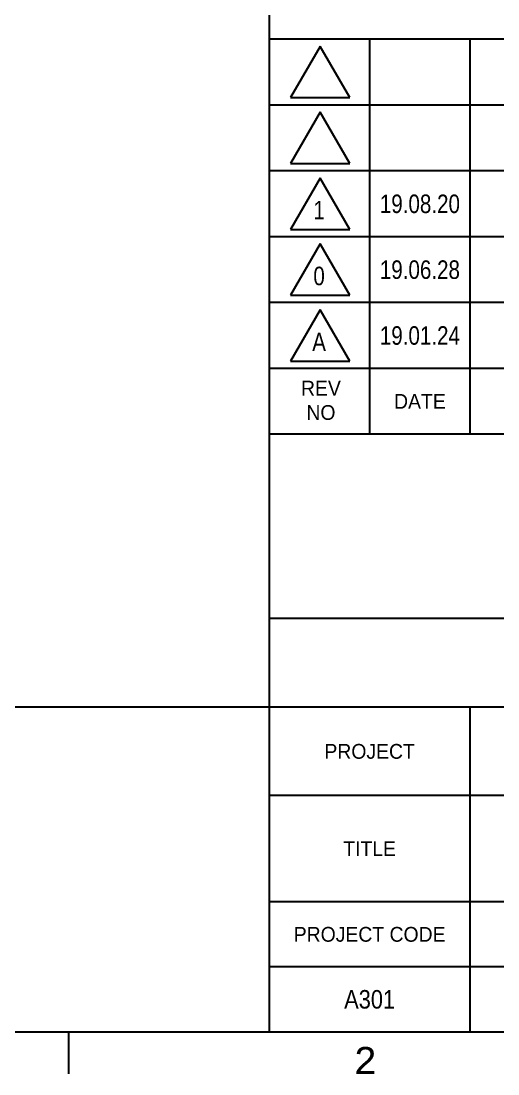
# Model space of a CAD drawing. Header units: feet. Extents: x 1 to 168002, y -59383 to 29717.
# Drawn here: x 114992 to 118856, y -29024 to -20497 of the extents above; entities that cross this region are included whole.
import ezdxf
from ezdxf.enums import TextEntityAlignment as Align

# ---------------------------------------------------------------- set-up
doc = ezdxf.new("R2010")
doc.units = ezdxf.units.FT
doc.header["$LTSCALE"] = 50
doc.header["$MEASUREMENT"] = 0
doc.linetypes.add('CONTINU', pattern=[0])
doc.layers.get('0').update_dxf_attribs({"linetype": 'CONTINUOUS'})
doc.layers.add('BAR_TICK', color=7, linetype='CONTINUOUS')
doc.layers.add('title', color=2, linetype='CONTINUOUS')
doc.layers.add('Border', color=7, linetype='CONTINUOUS', lineweight=0)
doc.styles.add('MONOTXT', font='', dxfattribs={"height": 0.2})
doc.styles.add('TB-1$0$MONOTXT', font='monotxt_.ttf')
doc.styles.add('돋움', font='')
doc.styles.get('MONOTXT').set_extended_font_data('Gulim')
doc.styles.get('돋움').set_extended_font_data('Dotum')

# ---------------------------------------------------------------- blocks, each defined once
blk = doc.blocks.new('FORMAT')
at = {"layer": 'Border', "color": 0, "linetype": 'Continuous', "lineweight": 25}
for p, q in [((41000, 9039.4), (33000, 9039.4)), ((33000, 9039.4), (33000, 2913.1)), ((33814.8, 9039.4), (33814.8, 5839.5)), ((33414, 8981), (33174, 8565.7)), ((33653.8, 8565.7), (33414, 8981)), ((33174, 8565.7), (33653.8, 8565.7)), ((41000, 8506.1), (33000, 8506.1)), ((33414, 8447.7), (33174, 8032.3)), ((33653.8, 8032.3), (33414, 8447.7)), ((33174, 8032.3), (33653.8, 8032.3)), ((41000, 7972.8), (33000, 7972.8)), ((33414, 7914.4), (33174, 7499)), ((33653.8, 7499), (33414, 7914.4)), ((41000, 7439.5), (33000, 7439.5)), ((33174, 7499), (33653.8, 7499)), ((33414, 7381), (33174, 6965.7)), ((33653.8, 6965.7), (33414, 7381)), ((33174, 6965.7), (33653.8, 6965.7)), ((41000, 6906.1), (33000, 6906.1)), ((41000, 6906.1), (33000, 6906.1)), ((33414, 6847.7), (33174, 6432.4)), ((33653.8, 6432.4), (33414, 6847.7)), ((33174, 6432.4), (33653.8, 6432.4)), ((41000, 6372.8), (33000, 6372.8)), ((41000, 6372.8), (33000, 6372.8)), ((41000, 5839.5), (33000, 5839.5)), ((41000, 5839.5), (33000, 5839.5)), ((41000, 4346.5), (33000, 4346.5)), ((41000, 3629.8), (33000, 3629.8)), ((34629.6, 2913.1), (34629.6, 3629.8)), ((41000, 2913.1), (33000, 2913.1)), ((41000, 2913.1), (33000, 2913.1)), ((33000, 2913.1), (33000, 1000)), ((34629.6, 1000), (34629.6, 2913.1)), ((41000, 2052.8), (33000, 2052.8)), ((41000, 1526.4), (33000, 1526.4)), ((2499.6, 1000), (41000, 1000)), ((31374.9, 1000), (31374.9, 658.8)), ((31374.9, 1000), (31374.9, 658.8)), ((33000, 1000), (41000, 1000))]:
    blk.add_line(p, q, dxfattribs=at)
at = {"layer": 'title', "color": 0, "linetype": 'CONTINU', "ltscale": 100}
blk.add_line((34629.6, 5839.5), (34629.6, 9039.4), dxfattribs=at)
at = {"layer": 'Border', "color": 0, "linetype": 'Continuous', "lineweight": 25, "style": 'MONOTXT'}
for s, p in [('REV', (33420.3, 6212.8)), ('DATE', (34222.2, 6106.1)), ('NO', (33420.3, 6015.9)), ('PROJECT', (33814.8, 3271.4)), ('TITLE', (33814.8, 2483)), ('PROJECT CODE', (33814.8, 1789.6))]:
    blk.add_text(s, height=120, dxfattribs=at).set_placement(p, align=Align.MIDDLE)
at = {"layer": 'Border', "color": 0, "linetype": 'Continuous', "lineweight": 25, "style": 'TB-1$0$MONOTXT'}
blk.add_text('2', height=218.8, dxfattribs=at).set_placement((33780.3, 877.6), align=Align.TOP_CENTER)
blk = doc.blocks.new('TITLE')
at = {"xscale": 0.01, "yscale": 0.01, "zscale": 0.01}
blk.add_blockref('FORMAT', (0, 0), dxfattribs=at)

msp = doc.modelspace()

# ---------------------------------------------------------------- linework, layer by layer
at = {"ltscale": 100, "elevation": 0.1}
msp.add_lwpolyline([(86501, -12794), (117001.5, -12794), (117001.5, -26053.5), (86501, -26053.5)], close=True, dxfattribs=at)

# ---------------------------------------------------------------- block references
at = {"color": 7, "linetype": 'CONTINU', "ltscale": 100, "xscale": 100, "yscale": 100, "zscale": 100}
msp.add_blockref('TITLE', (84001.4, -29683.3, 0.1), dxfattribs=at)

# ---------------------------------------------------------------- texts
at = {"layer": 'BAR_TICK', "color": 2, "style": '돋움', "width": 0.9}
msp.add_text('A301', height=150, dxfattribs=at).set_placement((117816.3, -28420.1, 0.1), align=Align.MIDDLE_CENTER)
at = {"layer": 'Border', "color": 2, "linetype": 'Continuous', "lineweight": 25, "style": 'MONOTXT', "width": 0.85}
for s, p in [('19.08.20', (118223.6, -21977.2, 0.1)), ('1', (117406.7, -22028.5, 0.1)), ('0', (117406.7, -22561.8, 0.1)), ('19.06.28', (118223.6, -22510.5, 0.1)), ('A', (117406.7, -23095.1, 0.1)), ('19.01.24', (118223.6, -23043.8, 0.1))]:
    msp.add_text(s, height=150, dxfattribs=at).set_placement(p, align=Align.MIDDLE)

doc.saveas('drawing.dxf')
